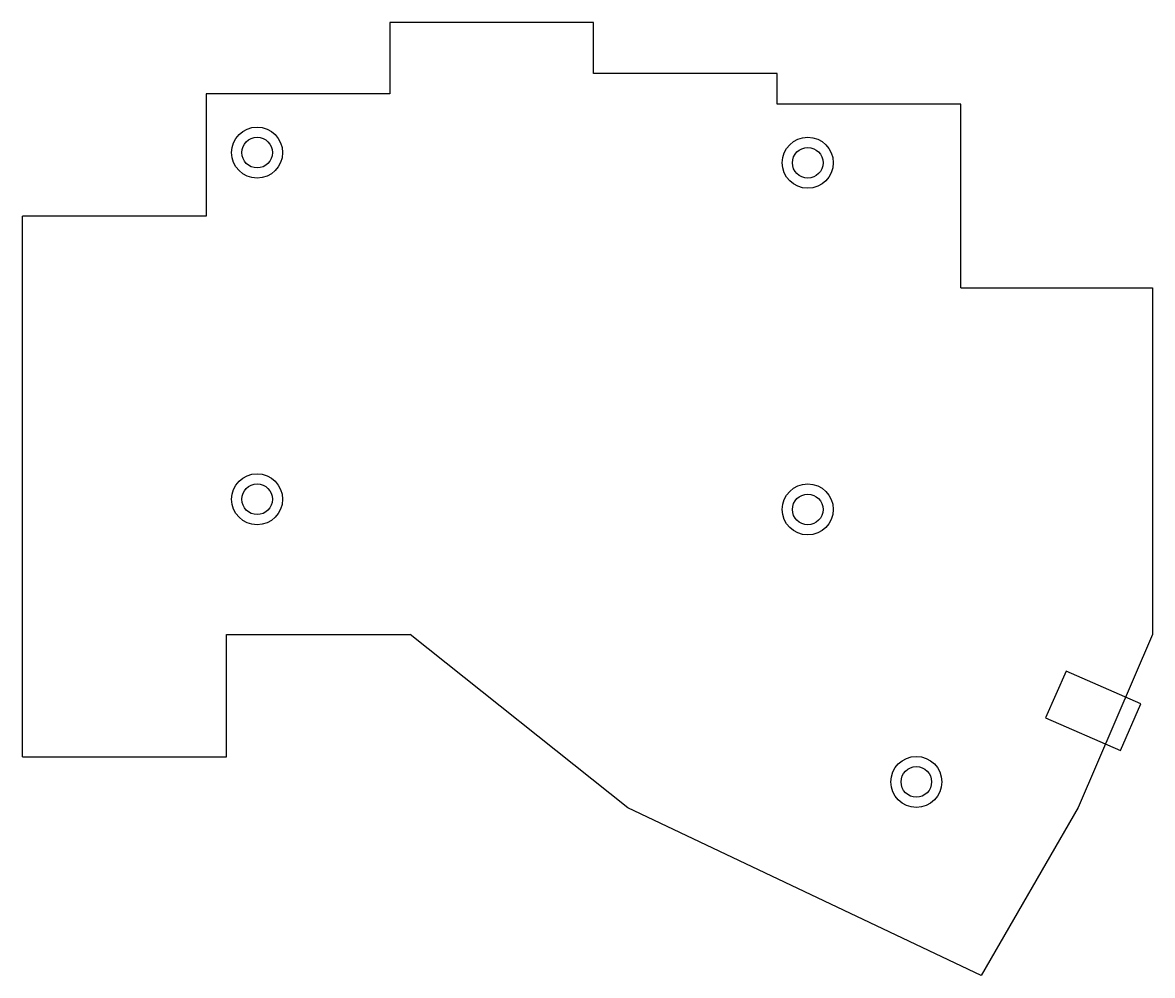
# Model space of a CAD drawing. Header units: millimetres. Extents: x -10 to 101, y -31 to 62.
import ezdxf

# ---------------------------------------------------------------- set-up
doc = ezdxf.new("R2010")
doc.units = ezdxf.units.MM

msp = doc.modelspace()

# ---------------------------------------------------------------- linework, layer by layer
for p, q in [((46, 62.5), (26, 62.5)), ((26, 62.5), (26, 55.5)), ((46, 57.5), (46, 62.5)), ((64, 57.5), (46, 57.5)), ((64, 54.5), (64, 57.5)), ((26, 55.5), (8, 55.5)), ((8, 55.5), (8, 43.5)), ((82, 54.5), (64, 54.5)), ((82, 36.5), (82, 54.5)), ((-10, -9.5), (-10, 43.5)), ((8, 43.5), (-10, 43.5)), ((82, 36.5), (100.8, 36.5)), ((100.8, 36.5), (100.8, 2.5)), ((10, -9.5), (10, 2.5)), ((10, 2.5), (28, 2.5)), ((49.35, -14.51), (28, 2.5)), ((100.8, 2.5), (93.52, -14.49)), ((92.33, -1.11), (90.33, -5.7)), ((99.67, -4.3), (92.33, -1.11)), ((97.67, -8.89), (99.67, -4.3)), ((90.33, -5.7), (97.67, -8.89)), ((-10, -9.5), (10, -9.5)), ((84.02, -30.95), (49.35, -14.51)), ((93.52, -14.49), (84.02, -30.95))]:
    msp.add_line(p, q)
for centre, radius in [((13, 49.75), 2.5), ((13, 49.75), 1.5), ((67, 48.75), 2.5), ((67, 48.75), 1.5), ((13, 15.75), 2.5), ((13, 15.75), 1.5), ((67, 14.75), 2.5), ((67, 14.75), 1.5), ((77.65, -11.97), 2.5), ((77.65, -11.97), 1.5)]:
    msp.add_circle(centre, radius)

doc.saveas('drawing.dxf')
